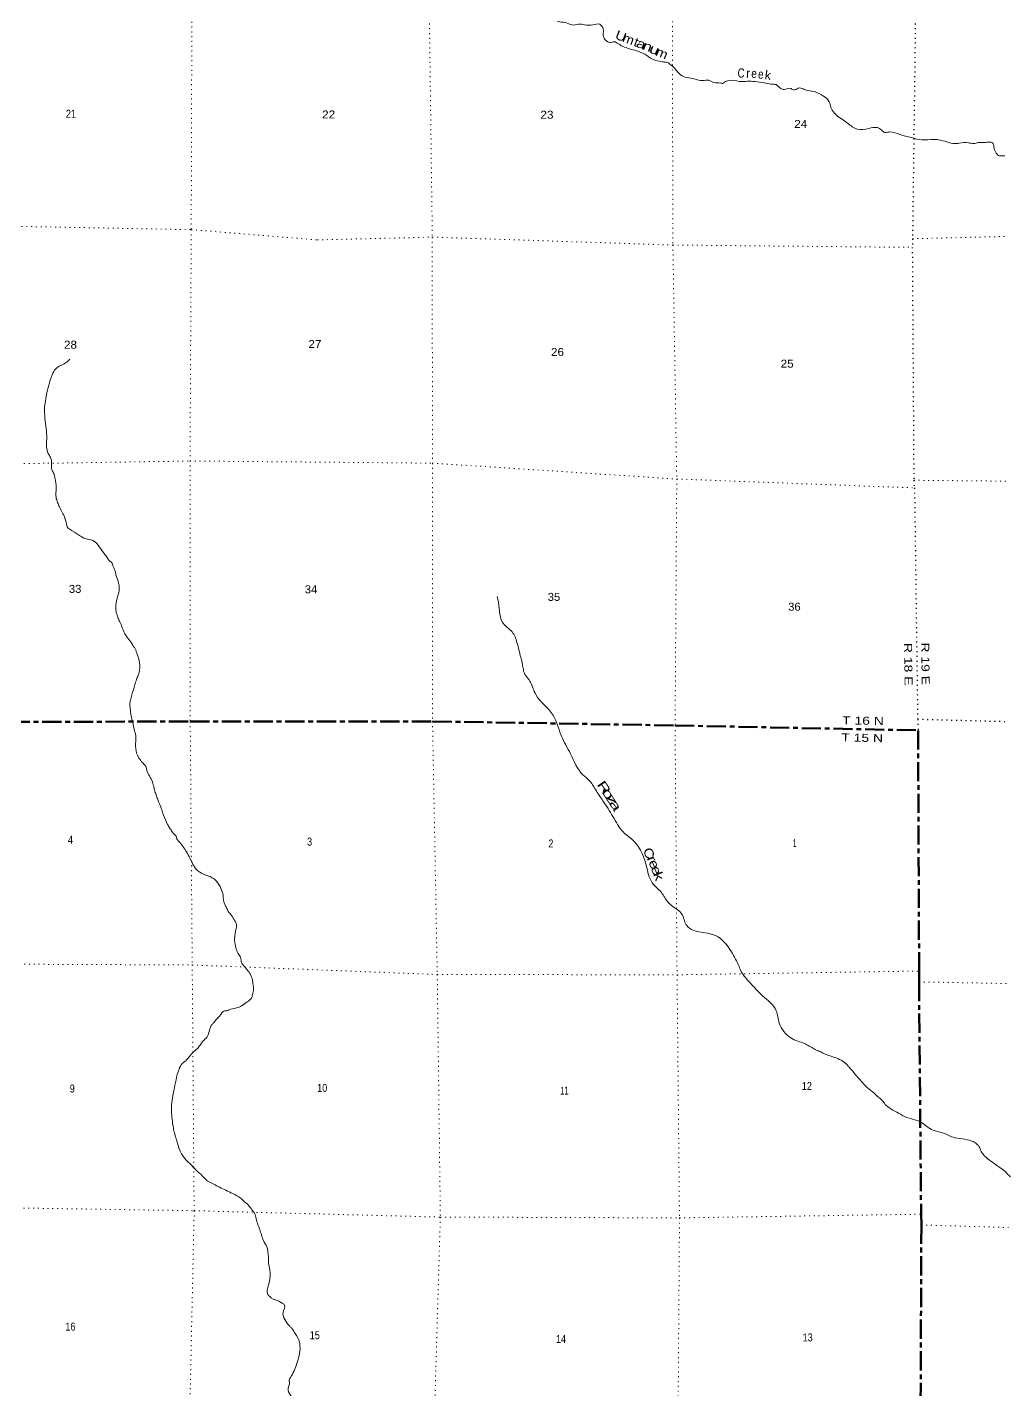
# Model space of a CAD drawing. Header units: feet. Extents: x -6 to 252658, y -374658 to -170635.
# Drawn here: x 104215 to 125607, y -261526 to -231728 of the extents above; entities that cross this region are included whole.
import ezdxf
from ezdxf.enums import TextEntityAlignment as Align

# ---------------------------------------------------------------- set-up
doc = ezdxf.new("R2010")
doc.units = ezdxf.units.FT
doc.header["$LTSCALE"] = 70
doc.linetypes.add('DOTTED', pattern=[1.5, 0.3, -1.2])
doc.linetypes.add('LONG_DASH_SHORT_DASH', pattern=[9.9, 6, -1.2, 1.5, -1.2])
for name, color, linetype, lineweight in [('11', 7, 'LONG_DASH_SHORT_DASH', 60), ('39', 7, 'Continuous', 13), ('6', 7, 'DOTTED', 25), ('7', 7, 'DOTTED', 13)]:
    doc.layers.add(name, color=color, linetype=linetype, lineweight=lineweight)
doc.layers.add('41', color=7, linetype='Continuous')

msp = doc.modelspace()

# ---------------------------------------------------------------- linework, layer by layer
at = {"layer": '11'}
for points in [[(94256.15, -246882.55), (97144.83, -246891.93), (102464.21, -246925.04), (107782.43, -246909.88), (113084.34, -246908.49), (118392.69, -246997.68), (123710.77, -247105.16)], [(123710.77, -247105.16), (123732.91, -252368.94), (123730.72, -252608.14), (123776.18, -257687.4), (123782.1, -257913.73), (123761.01, -263016.83), (123764.35, -263169.69), (123752.49, -268310.19), (123759.82, -268465.14), (123694.22, -273576.49), (123693.45, -273735.31), (123750.59, -274532.55)]]:
    msp.add_lwpolyline(points, dxfattribs=at)
at = {"layer": '39'}
for points in [[(108861.86, -228836.15), (108939.66, -228935.94), (109058.37, -228926.1), (109172.17, -228966.43), (109297.01, -229065.26), (109385.73, -229161.41), (109512.33, -229159.76), (109686.35, -229088.63), (109848.05, -229033.35), (110026.3, -229064.83), (110150.29, -229097.3), (110225.55, -229159.02), (110403.73, -229423.71), (110642.27, -229568.9), (110834.55, -229602.65), (110930.56, -229626.56), (110956.39, -229643.13), (111153.31, -229755.38), (111381.99, -229890.33), (111445.94, -230024.22), (111605.58, -230085.51), (111779.61, -230014.37), (112065.47, -229981.52), (112167.62, -230114.11), (112412.11, -230148.84), (112589.38, -230236.59), (112709.39, -230266.98), (112842.26, -230251.37), (113004.27, -230292.6), (113081.15, -230376.46), (113247.77, -230498.2), (113361.44, -230546.56), (113557.84, -230574.36), (113740.71, -230571.75), (113831.22, -230565.4), (113982.42, -230536.06), (114082.31, -230453.49), (114171.07, -230433.03), (114188.37, -230477.58), (114376.84, -230499.2), (114578.66, -230561.28), (114750.96, -230588.63), (114822.49, -230634.19), (114992, -230705.72), (115103.7, -230752.04), (115181.92, -230759.53), (115203.97, -230761.95), (115249.22, -230817.08), (115325.43, -230939.13), (115480.78, -231016.42), (115605.08, -231145.41), (115708.39, -231326.27), (115745.98, -231473.74), (115814.4, -231581.57), (115828.29, -231591.88), (115996.43, -231627.19), (116130.14, -231677.94), (116281.13, -231660.66), (116411.49, -231673.15), (116594.29, -231674.56), (116743.16, -231663.27), (116825.04, -231805.53), (116817.33, -231901.89), (117011.43, -232060.32), (117035.78, -232046.7), (117127.74, -232072.55), (117233.06, -232138.85), (117442.74, -232211.13), (117580.65, -232251.91), (117773.88, -232345.99), (117851.22, -232403.73), (118052.93, -232471.83), (118161.14, -232487.93), (118249.26, -232503.65), (118280.9, -232532.39), (118397.56, -232639.11), (118513.8, -232769.96), (118813.61, -232857.99), (118993.81, -232893.53), (119134.57, -232886.11), (119242.14, -232938.38), (119392.66, -232947.22), (119450.91, -232948.31), (119452.95, -232946.34), (119638.82, -232887.49), (119845.22, -232917.49), (119971.93, -232909.8), (120136.54, -232916.9), (120339, -232942.8), (120489.21, -232969.74), (120605.56, -232979.95)], [(120605.56, -232979.95), (120706.54, -233064.27), (120778.42, -233089.74), (120931.44, -233070.49), (120941.34, -233078.71), (121039.58, -233090.6), (121088.34, -233059.35), (121144.58, -233060.4), (121240.42, -233094.36), (121460.56, -233142.7), (121637.79, -233232.47), (121764.18, -233357.47), (121800.19, -233480.78), (121977.31, -233691.17), (122118.25, -233788.29), (122322.64, -233932.85), (122563.26, -233959.46), (122716.64, -233920.11), (122908.6, -233971.95), (122983.89, -234031.66), (122987.91, -234031.73), (123094.67, -234015.64), (123318.63, -234076.12), (123556.57, -234140.88), (123794.75, -234191.57), (124052.11, -234180.3), (124156.44, -234188.28), (124340.44, -234235.95), (124510.59, -234271.3), (124611.18, -234263.13), (124812.27, -234252.82), (124932.49, -234271.15), (125023.29, -234248.72), (125153.87, -234249.15), (125274.58, -234239.34), (125340.54, -234258.67), (125376.66, -234375.95), (125397.73, -234434.65), (125430.85, -234493.57), (125472.35, -234532.55), (125518.48, -234537.43), (125606.97, -234541.01)], [(105150.95, -238989.75), (105053.1, -239070.35), (104837.92, -239197.01), (104763.22, -239332.32), (104684.95, -239556.03), (104636.96, -239772.26), (104595.98, -240046.93), (104601.86, -240284.27), (104630.22, -240499.92), (104642.23, -240731.35), (104648, -240974.72), (104674.78, -241051.62), (104723.51, -241136.97), (104747.01, -241286.18), (104753.03, -241400.89), (104791.86, -241478.01), (104822.12, -241585.13), (104850.41, -241804.8), (104844.74, -242013.78), (104881.06, -242119), (104919.5, -242218.23), (105039.79, -242461.74), (105064.35, -242550.66), (105110.29, -242680.19), (105201.62, -242742.21), (105378.42, -242856.09), (105503.93, -242916.74), (105636.03, -242945.34), (105878.47, -243211.23), (105949.22, -243301.02), (106005.98, -243386.52), (106057.43, -243431.71), (106098.09, -243518.92), (106147.98, -243652.54), (106157.07, -243706.99), (106208.68, -243856.73), (106228.91, -243963.66), (106227.32, -244054.11), (106180.17, -244222.1), (106152.58, -244420.62), (106159.27, -244497.14), (106189.5, -244606.27), (106229.91, -244707.55), (106280.23, -244817.06), (106347.45, -244993.22), (106480.99, -245168.62), (106523.9, -245241.8), (106590.28, -245351.6), (106613.15, -245422.4), (106645.92, -245501.42), (106662.69, -245576.12), (106677.24, -245662.84), (106642.95, -245899.43), (106605.11, -245995.23), (106571.03, -246105.16), (106506.87, -246327.12), (106491.71, -246389.17), (106472.62, -246447.11), (106474.55, -246680.36), (106486.77, -246785.13), (106522.46, -246926.53), (106565.27, -247120.34), (106592.96, -247259.57), (106586.72, -247386.12), (106616.78, -247619.89), (106767.58, -247841.85), (106816.73, -247903.08), (106822.15, -247937.36), (106940.15, -248196.91), (106982.08, -248326.36), (107000.75, -248407.13), (107037.01, -248516.37), (107069.53, -248609.46), (107113.71, -248724.88), (107200.03, -248957.7), (107286.85, -249162.37), (107331.73, -249237.6), (107388.46, -249325.11), (107398.19, -249343.39), (107480.74, -249447.46), (107480.63, -249453.49), (107505.93, -249500.21), (107661.14, -249700.13), (107805.21, -249962.17), (107853.69, -250061.59), (107950.13, -250175.98), (108121.26, -250269.65), (108215.13, -250301.56), (108310.54, -250359.64), (108434.25, -250522.79), (108499.39, -250702.94)], [(114500.44, -244176.62), (114544.06, -244438.79), (114609.2, -244733.54), (114826.35, -244952.72), (114932.83, -245181.89), (115015.52, -245507.12), (115067.59, -245745.33), (115097.61, -245866.51), (115187.91, -245986.82), (115225.02, -246047.83), (115344.74, -246323.49), (115716.71, -246764.7), (115903.44, -247228.59), (116105.54, -247618.37), (116376.7, -248079.81), (116511.23, -248198.94), (116650.33, -248400.57), (116814.73, -248648.92), (117029.8, -248986.68), (117260.83, -249330.76), (117496.37, -249532.19), (117773.45, -250114.37), (117917.77, -250476.94), (118069.87, -250624.54), (118224.73, -250844.56), (118313.55, -250934.68), (118539.3, -251121.86), (118633.58, -251358.84), (119278.38, -251594.06), (119623.74, -251948.32), (119792.87, -252271.15), (119839.23, -252376.56), (120041.65, -252633.66), (120306.02, -252910.01), (120605.65, -253237.29), (120671.18, -253509.92), (120926.7, -253832.35), (121078.14, -253903.54), (121223.94, -253952.51), (121434.78, -254073.06), (121540.45, -254119.26), (121701.83, -254196.67), (121915.52, -254269.02), (122183.62, -254446.93), (122240.67, -254516.35), (122366.63, -254665.47), (122569.65, -254888.4), (122852.65, -255132.94), (122935.59, -255214.91), (123012.33, -255306.81), (123322.4, -255497.57), (123368.1, -255526.57), (123759.38, -255668.59), (124037.45, -255850.71), (124231.42, -255902.59), (124474.75, -256003.64), (124885.13, -256087.71), (125061.33, -256235.75), (125094.07, -256316.78), (125196.32, -256443.34), (125337.04, -256552.53), (125487.92, -256655.87), (125606.83, -256748.57), (125730.32, -256871.27)], [(108499.39, -250702.94), (108543.64, -250928.94), (108586.56, -251002.11), (108601.89, -251044.62), (108662.77, -251124.17), (108741.06, -251242.24), (108793.38, -251351.78), (108777.24, -251470.09), (108758.28, -251749.19), (108789.99, -251888.51), (108842.17, -252006.09), (108871.56, -252048.86), (108899.78, -252157.95), (109031.09, -252345.37), (109141.83, -252560.55), (109154.34, -252649.24), (109166.32, -252768.08), (109144.15, -252886.28), (109122.73, -252962.28), (109026.89, -253042.92), (108906.84, -253129.13), (108791.48, -253177.24), (108627.99, -253220.42), (108585.43, -253241.74), (108533.24, -253238.75), (108430.81, -253351.43), (108371.58, -253406.62), (108293.57, -253501.66), (108252.59, -253547.14), (108219.33, -253610.85), (108151.6, -253806.61), (108053.3, -253913.33), (107954.53, -254046.19), (107856.51, -254136.84), (107676.2, -254336.52), (107608.94, -254391.56), (107536.49, -254512.84), (107472.08, -254748.87), (107423.77, -254983.19), (107392.9, -255139.43), (107373.13, -255350.15), (107397.19, -255696.4), (107452.64, -255970.86), (107490.8, -256086.17), (107553.62, -256284.37), (107606.01, -256389.89), (107727.93, -256540.95), (107803.12, -256606.69), (107879.93, -256694.57), (108018.36, -256819.8), (108128.82, -256936.46), (108242.21, -257000.9), (108357.63, -257063.37), (108632.53, -257197.18), (108714.21, -257236.91), (108883.23, -257336.57), (108964.34, -257408.45), (109023.78, -257455.8), (109078.96, -257517.15), (109149.6, -257612.96), (109188.82, -257667.98), (109222.92, -257785.22), (109312.77, -258046.25), (109398.77, -258297.15), (109472.58, -258441.28), (109483.19, -258523.9), (109497.39, -258630.72), (109497.42, -258743.31), (109533.64, -258969.16), (109494.84, -259233.81), (109483.1, -259444.69), (109532.46, -259493.86), (109583.94, -259537.05), (109643.81, -259560.28), (109793.27, -259629.42), (109842.78, -259670.55), (109813.74, -259836.88), (109851.23, -259990.37), (109951.22, -260130.96), (109996.67, -260174.03), (110076.9, -260296.16), (110175.98, -260489.01), (110181.12, -260539.36), (110182.74, -260676.11), (110122.06, -260928.29), (109994.26, -261227.47), (109949.93, -261349.28), (109951.83, -261355.34), (109923.22, -261497.55), (110060.88, -261781.59), (109830.61, -262195.46)]]:
    msp.add_spline(points, degree=3, dxfattribs=at)
at = {"layer": '6'}
msp.add_line((123701.01, -246859.7), (125675.67, -246911.37), dxfattribs=at)
msp.add_lwpolyline([(123656.15, -228760.8), (123652.74, -230950.08), (123656.29, -231119.16), (123588.06, -236352.97), (123583.18, -236541.59), (123615.91, -241634.95), (123631.06, -241802.1), (123701.01, -246859.7), (123710.77, -247105.16)], dxfattribs=at)
at = {"layer": '7'}
for p, q in [((123588.06, -236352.97), (125617.31, -236303.12)), ((123615.91, -241634.95), (125646.76, -241655.83)), ((123730.72, -252608.14), (125707.21, -252642.67)), ((123782.1, -257922.73), (125736.58, -257980.1))]:
    msp.add_line(p, q, dxfattribs=at)
for points in [[(107786.02, -228841.27), (107818.77, -230873.17), (107804.44, -236154.36), (107777.92, -241205.18), (107782.43, -246909.88), (107825.57, -252236.38), (107867.86, -257611.11), (107752.86, -262904.5), (107611.33, -268221.51), (107627.48, -273483.17), (107611.92, -274614.19)], [(113039.7, -228815.9), (113009.68, -231014.45), (113079.35, -236317.32), (113080.99, -241261.06), (113084.34, -246908.49), (113188.07, -252445.21), (113255.7, -257750.05), (113098.7, -263032.59), (113014.72, -268276.3), (113101.05, -273545.3), (113077.34, -274587.82)], [(118308.51, -228789.19), (118332.62, -231073.77), (118344.04, -236490.14), (118429.01, -241608.34), (118392.69, -246997.68), (118435.61, -252450.84), (118488.97, -257767.47), (118450.86, -263030.13), (118383.6, -268235.95), (118362.9, -273422.53), (118373.09, -274561.02)], [(94212.31, -236258.49), (97118.81, -236240.06), (102516.38, -236053.48), (107804.44, -236154.36), (110564.95, -236378.87), (113079.35, -236317.32), (118344.04, -236490.14), (123583.18, -236541.59)], [(94234.16, -241553.75), (97051.8, -241546.4), (100759.87, -241320.79), (102464.52, -241297.79), (107777.92, -241214.18), (113080.99, -241261.06), (118429.01, -241608.34), (123631.06, -241802.1)], [(94278.04, -252186.59), (97186.1, -252210.35), (102469.86, -252212.64), (107825.57, -252236.38), (113188.07, -252445.21), (118435.61, -252450.84), (123732.91, -252368.94)], [(94300.01, -257509.86), (97242.69, -257571.28), (102559.4, -257527.94), (107867.86, -257611.11), (113255.7, -257750.05), (118488.97, -257767.47), (123776.18, -257687.4)]]:
    msp.add_lwpolyline(points, dxfattribs=at)

# ---------------------------------------------------------------- texts
at = {"layer": '41'}
for s, rotation, width, p in [('U', 338.137, 1.2, (117170.08, -232013.18)), ('m', 339.174, 1.1, (117339.77, -232079.31)), ('t', 339.786, 1.1, (117510.15, -232145.93)), ('a', 338.325, 1.35, (117616.97, -232185.42)), ('n', 338.942, 1.35, (117755.57, -232237.37)), ('u', 338.617, 1.4, (117904.17, -232309.78)), ('m', 337.465, 1.15, (118068.02, -232385.47)), ('C', 356.688, 0.8, (119831.49, -232827.06)), ('e', 356.289, 0.8, (120115.33, -232836.28)), ('e', 355.965, 0.8, (120262.5, -232852.05)), ('R', 303.635, 1.55, (116754.23, -248412.31)), ('o', 303.372, 1.6, (116843.61, -248547.34)), ('z', 302.607, 1.9, (116922.01, -248668.18)), ('a', 302.607, 1.65, (117004.33, -248796.85)), ('C', 295.282, 1.2, (117729.73, -249832.28)), ('r', 295.282, 1.5, (117796.33, -249956.69)), ('e', 293.63, 1.3, (117842.87, -250072.35)), ('e', 293.63, 1.3, (117891.83, -250205.82)), ('k', 290.589, 1.4, (117938.88, -250329.5))]:
    msp.add_text(s, height=200, rotation=rotation, dxfattribs=dict(at, width=width)).set_placement(p, align=Align.CENTER)
for s, rotation, p in [('r', 358.774, (119988.11, -232830.13)), ('k', 352.919, (120412.2, -232871.78))]:
    msp.add_text(s, height=200, rotation=rotation, dxfattribs=at).set_placement(p, align=Align.CENTER)
at = {"layer": '6', "width": 1.3}
for s, rotation, p in [('R 18 E', 270.792, (123402.96, -245194.5)), ('R 19 E', 270.792, (123777.85, -245184.11)), ('T 16 N', 358.842, (122046.24, -246971.5)), ('T 15 N', 358.842, (122028.3, -247346.21))]:
    msp.add_text(s, height=175, rotation=rotation, dxfattribs=at).set_placement(p)
at = {"layer": '7'}
for s, width, p in [('21', 0.85, (105060.77, -233706.77)), ('22', 1.1, (110667.44, -233723.06)), ('23', 1.1, (115445.17, -233728.03)), ('24', 1.1, (120998.65, -233930.37)), ('28', 1.1, (105018.32, -238758.25)), ('27', 1.1, (110367.84, -238742.59)), ('26', 1.1, (115675.79, -238918.04)), ('25', 1.1, (120701.74, -239172.11)), ('33', 1.05, (105127.2, -244098.5)), ('34', 1.05, (110288.45, -244108.12)), ('35', 1.05, (115606.1, -244273.83)), ('36', 1.05, (120867.63, -244486.83)), ('4', 0.85, (105106.35, -249583.92)), ('3', 0.85, (110339.32, -249624.75)), ('2', 0.85, (115619.12, -249666.56)), ('1', 0.4, (120975.89, -249655.55)), ('9', 0.85, (105145.55, -255026.23)), ('10', 0.85, (110559.4, -255011.66)), ('11', 0.65, (115877.24, -255071.29)), ('12', 0.85, (121165.26, -254971.08)), ('16', 0.85, (105049.68, -260233.05)), ('15', 0.85, (110397.54, -260421.15)), ('14', 0.85, (115784.36, -260503.77)), ('13', 0.85, (121182.97, -260470.02))]:
    msp.add_text(s, height=175, dxfattribs=dict(at, width=width)).set_placement(p)

doc.saveas('drawing.dxf')
